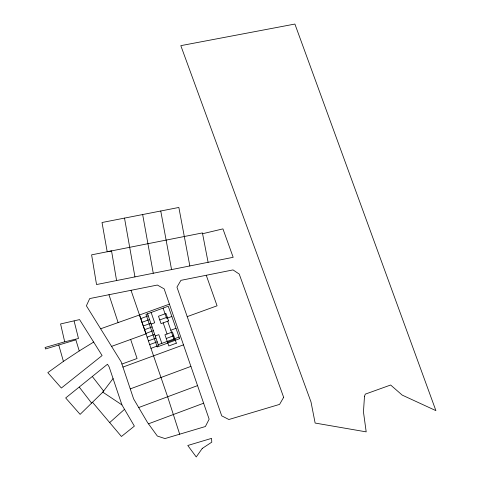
<?xml version="1.0" encoding="UTF-8"?>
<svg xmlns="http://www.w3.org/2000/svg" width="481" height="481" viewBox="0 0 481 481"><rect width="100%" height="100%" fill="white"/><g stroke="black" fill="none" stroke-linecap="round" stroke-linejoin="round"><path stroke-width="0.72" d="M113.065 378.547L102.802 392.147L80.117 414.363L65.687 397.955L107.485 364.249L109.145 366.919L121.927 404.888L134.379 426.13L121.428 436.489L92.448 402.182M109.722 422.552L124.519 409.319M63.42 361.393L47.817 372.643L61.364 388.029L102.104 355.555L79.563 319.594L60.582 323.947L64.701 341.817L45.1 347.48L45.497 348.965L75.86 339.869L79.239 350.938L63.42 361.393L58.766 344.991M79.239 350.938L93.723 342.033M138.708 407.545L197.553 385.606M148.473 423.821L203.631 403.216M130.261 388.888L190.915 366.39M144.559 329.713L152.068 326.954M145.839 333.429L153.349 330.663M147.12 337.151L154.635 334.379M155.231 335.985L158.814 334.662L161.838 343.386M170.821 330.231L175.998 328.319M148.407 340.879L155.922 338.101M149.687 344.612L157.215 341.829M166.234 338.498L173.737 335.72M150.974 348.346L158.508 345.562L147.559 313.816M167.532 342.225L175.042 339.448M140.735 318.602L148.226 315.849M142.009 322.3L149.507 319.546M143.284 326.004L150.787 323.244M159.776 319.937L167.256 317.183M151.118 324.104L154.696 322.787L151.13 312.506M171.843 316.474L166.679 318.374L163.089 308.117M158.243 344.703L179.064 337.073M121.933 364.051L121.23 361.952L86.388 305.802L89.713 298.563L157.371 285.047L164.141 288.853L209.145 419.185L205.393 426.521L164.953 438.576L157.317 436.02L147.547 422.546L133.628 398.929L121.933 364.051L137.079 358.501L130.658 339.46M122.95 367.075L183.477 344.853M111.574 346.386L146.014 333.88L139.502 314.983L169.426 304.148M187.211 316.624L217.069 305.808L206.259 275.27M100.649 328.782L139.502 314.983M64.701 341.817L78.481 338.498L74.116 321.031M202.591 233.73L222.937 228.878L233.177 257.311L96.531 284.554L91.612 254.846L202.429 232.924L208.099 262.307M121.927 404.888L102.802 392.147L103.619 391.065L92.388 376.587M79.353 387.217L91.57 403.054M167.665 321.206L173.875 338.973M163.173 322.859L167.051 333.994M131.024 290.314L167.61 396.729L179.672 434.187M108.971 294.715L118.14 322.637M189.839 265.951L178.854 207.455L102.02 222.511L107.203 251.767L111.538 250.896L116.582 280.555M160.756 211.003L171.561 269.594M142.659 214.55L153.259 273.244M124.507 218.103L134.945 276.9M364.484 396.296L363.462 411.958L366.191 431.866L315.133 423.052L311.003 401.972L180.814 45.653L294.895 24.05L435.9 410.63L402.206 395.105L390.644 385.016L365.295 394.137L364.484 396.296M283.652 397.342L279.581 404.389L228.872 419.516L221.717 415.831L176.954 287.127L180.928 280.345L233.02 269.913L239.225 274.062L283.652 397.342M202.248 448.436L196.242 456.95L187.776 445.484L211.55 438.377L211.784 442.159L202.248 448.436M176.347 343.175L168.831 345.959L164.935 334.776L172.439 332.004L176.347 343.175M168.548 320.881L161.063 323.641L158.489 316.239L165.969 313.492L168.548 320.881M179.623 338.666L157.209 346.957L145.959 314.406L168.248 306.223L179.623 338.666"/></g></svg>
